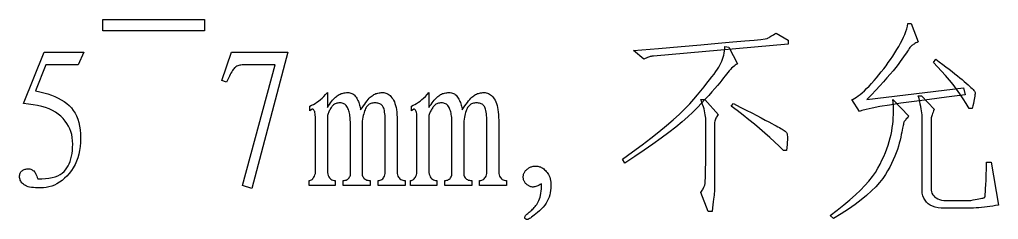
# Model space of a CAD drawing. Extents: x 0 to 420, y 0 to 297.
# Drawn here: x 83.04 to 104.74, y 59.33 to 63.76 of the extents above; entities that cross this region are included whole.
import ezdxf

# ---------------------------------------------------------------- set-up
doc = ezdxf.new("R2010")
doc.units = 0

msp = doc.modelspace()

# ---------------------------------------------------------------- linework, layer by layer
at = {"color": 7, "lineweight": 25}
for points in [[(84.889, 63.755), (87.139, 63.755), (87.139, 63.509), (84.889, 63.509)], [(103.997, 62.085), (103.581, 62.034), (103.206, 61.986), (102.871, 61.941), (102.576, 61.9), (102.322, 61.861), (102.109, 61.826), (101.936, 61.794), (101.803, 61.765), (101.711, 61.739), (101.659, 61.716), (101.483, 61.98), (101.516, 61.993), (101.551, 62.011), (101.589, 62.034), (101.629, 62.063), (101.672, 62.096), (101.717, 62.135), (101.765, 62.179), (101.815, 62.227), (101.868, 62.281), (101.923, 62.34), (101.978, 62.402), (102.033, 62.466), (102.087, 62.53), (102.14, 62.596), (102.193, 62.663), (102.244, 62.731), (102.295, 62.801), (102.344, 62.872), (102.393, 62.944), (102.441, 63.017), (102.487, 63.09), (102.529, 63.161), (102.567, 63.23), (102.601, 63.298), (102.632, 63.364), (102.659, 63.428), (102.683, 63.491), (102.703, 63.551), (102.719, 63.61), (102.731, 63.667), (102.801, 63.667), (102.96, 63.263), (102.933, 63.249), (102.908, 63.236), (102.886, 63.224), (102.865, 63.212), (102.848, 63.201), (102.832, 63.191), (102.819, 63.182), (102.808, 63.173), (102.799, 63.165), (102.793, 63.158), (102.786, 63.148), (102.775, 63.133), (102.76, 63.113), (102.742, 63.087), (102.72, 63.056), (102.695, 63.02), (102.665, 62.979), (102.632, 62.933), (102.596, 62.881), (102.555, 62.824), (102.51, 62.761), (102.458, 62.694), (102.4, 62.622), (102.336, 62.545), (102.265, 62.463), (102.188, 62.376), (102.105, 62.285), (102.015, 62.188), (101.919, 62.086), (101.817, 61.98), (103.962, 62.243)], [(100.077, 63.298), (100.077, 63.21), (97.089, 62.947), (97.074, 62.946), (97.058, 62.944), (97.04, 62.94), (97.021, 62.935), (97.001, 62.929), (96.979, 62.921), (96.956, 62.912), (96.931, 62.902), (96.905, 62.89), (96.878, 62.876), (96.649, 63.07), (97.204, 63.117), (97.701, 63.159), (98.14, 63.197), (98.522, 63.23), (98.846, 63.259), (99.113, 63.283), (99.322, 63.302), (99.473, 63.317), (99.566, 63.328), (99.602, 63.333), (99.611, 63.338), (99.622, 63.344), (99.636, 63.352), (99.653, 63.361), (99.673, 63.373), (99.695, 63.386), (99.72, 63.401), (99.748, 63.418), (99.779, 63.436), (99.813, 63.456)], [(98.064, 61.804), (97.964, 61.703), (97.851, 61.597), (97.724, 61.487), (97.583, 61.371), (97.429, 61.25), (97.262, 61.125), (97.08, 60.994), (96.886, 60.859), (96.677, 60.719), (96.456, 60.574), (96.403, 60.661), (96.628, 60.823), (96.838, 60.979), (97.033, 61.128), (97.213, 61.27), (97.379, 61.406), (97.529, 61.536), (97.665, 61.659), (97.787, 61.775), (97.893, 61.885), (97.985, 61.989), (98.066, 62.086), (98.142, 62.177), (98.212, 62.263), (98.276, 62.343), (98.334, 62.417), (98.387, 62.485), (98.434, 62.548), (98.474, 62.605), (98.509, 62.655), (98.539, 62.7), (98.564, 62.743), (98.586, 62.786), (98.606, 62.83), (98.623, 62.875), (98.638, 62.92), (98.649, 62.966), (98.659, 63.013), (98.665, 63.06), (98.669, 63.109), (98.671, 63.158), (98.758, 63.14), (98.952, 62.771), (98.927, 62.759), (98.902, 62.743), (98.876, 62.725), (98.849, 62.703), (98.822, 62.679), (98.795, 62.651), (98.767, 62.619), (98.738, 62.585), (98.709, 62.548), (98.679, 62.507), (98.646, 62.462), (98.607, 62.412), (98.561, 62.355), (98.509, 62.293), (98.451, 62.226), (98.386, 62.153), (98.315, 62.074), (98.238, 61.99), (98.154, 61.9)], [(84.221, 60.995), (84.219, 61.068), (84.211, 61.138), (84.198, 61.206), (84.179, 61.271), (84.155, 61.334), (84.126, 61.394), (84.092, 61.452), (84.053, 61.507), (84.008, 61.56), (83.958, 61.611), (83.902, 61.658), (83.84, 61.701), (83.773, 61.739), (83.699, 61.774), (83.619, 61.804), (83.534, 61.83), (83.442, 61.852), (83.345, 61.869), (83.241, 61.883), (83.132, 61.892), (83.589, 63.034), (84.467, 63.034), (84.344, 62.753), (83.624, 62.753), (83.395, 62.173), (83.491, 62.154), (83.583, 62.132), (83.669, 62.107), (83.751, 62.079), (83.828, 62.048), (83.9, 62.014), (83.968, 61.977), (84.031, 61.937), (84.089, 61.894), (84.142, 61.848), (84.191, 61.798), (84.234, 61.743), (84.272, 61.683), (84.305, 61.619), (84.333, 61.549), (84.356, 61.475), (84.374, 61.395), (84.387, 61.311), (84.395, 61.221), (84.397, 61.127), (84.395, 61.032), (84.387, 60.941), (84.374, 60.854), (84.356, 60.77), (84.333, 60.69), (84.305, 60.614), (84.272, 60.541), (84.234, 60.472), (84.191, 60.407), (84.142, 60.345), (84.091, 60.288), (84.038, 60.237), (83.984, 60.191), (83.928, 60.151), (83.872, 60.117), (83.814, 60.088), (83.755, 60.064), (83.695, 60.047), (83.634, 60.035), (83.571, 60.029), (83.51, 60.026), (83.453, 60.025), (83.4, 60.027), (83.352, 60.03), (83.307, 60.035), (83.267, 60.042), (83.231, 60.051), (83.2, 60.062), (83.172, 60.075), (83.149, 60.09), (83.129, 60.106), (83.111, 60.123), (83.095, 60.14), (83.082, 60.158), (83.07, 60.176), (83.06, 60.195), (83.053, 60.214), (83.048, 60.234), (83.045, 60.254), (83.044, 60.275), (83.044, 60.295), (83.047, 60.314), (83.052, 60.332), (83.058, 60.349), (83.066, 60.365), (83.075, 60.379), (83.087, 60.392), (83.1, 60.404), (83.115, 60.415), (83.132, 60.424), (83.149, 60.432), (83.167, 60.439), (83.184, 60.443), (83.202, 60.447), (83.219, 60.448), (83.237, 60.448), (83.255, 60.447), (83.272, 60.444), (83.29, 60.439), (83.307, 60.433), (83.325, 60.424), (83.341, 60.413), (83.357, 60.399), (83.372, 60.382), (83.386, 60.363), (83.4, 60.34), (83.413, 60.315), (83.425, 60.287), (83.437, 60.256), (83.448, 60.222), (83.536, 60.224), (83.619, 60.23), (83.695, 60.24), (83.766, 60.254), (83.83, 60.273), (83.889, 60.295), (83.941, 60.321), (83.988, 60.351), (84.029, 60.386), (84.063, 60.424), (84.093, 60.466), (84.12, 60.512), (84.144, 60.56), (84.164, 60.613), (84.182, 60.668), (84.196, 60.727), (84.207, 60.789), (84.215, 60.854), (84.22, 60.923)], [(88.036, 62.753), (88.005, 62.753), (87.976, 62.75), (87.949, 62.747), (87.923, 62.742), (87.9, 62.736), (87.878, 62.728), (87.857, 62.719), (87.839, 62.708), (87.822, 62.696), (87.807, 62.683), (87.793, 62.667), (87.778, 62.648), (87.762, 62.625), (87.745, 62.599), (87.728, 62.569), (87.71, 62.535), (87.692, 62.498), (87.672, 62.458), (87.652, 62.414), (87.632, 62.367), (87.526, 62.402), (87.737, 63.034), (88.985, 63.034), (88.194, 60.011), (87.983, 60.081), (88.704, 62.753)], [(104.216, 62.138), (104.217, 62.125), (104.217, 62.107), (104.215, 62.084), (104.211, 62.056), (104.205, 62.024), (104.199, 61.986), (104.19, 61.944), (104.18, 61.896), (104.168, 61.844), (104.155, 61.786), (104.085, 61.786), (104.02, 61.895), (103.952, 62.002), (103.881, 62.107), (103.806, 62.211), (103.729, 62.314), (103.648, 62.415), (103.564, 62.515), (103.477, 62.613), (103.387, 62.71), (103.294, 62.806), (103.346, 62.876), (103.425, 62.818), (103.501, 62.761), (103.573, 62.706), (103.642, 62.654), (103.707, 62.604), (103.768, 62.556), (103.826, 62.51), (103.881, 62.466), (103.932, 62.424), (103.979, 62.384), (104.023, 62.347), (104.062, 62.312), (104.096, 62.281), (104.127, 62.252), (104.153, 62.226), (104.174, 62.203), (104.191, 62.182), (104.204, 62.165), (104.213, 62.15)], [(89.961, 61.822), (89.949, 61.804), (89.937, 61.786), (89.926, 61.767), (89.916, 61.748), (89.906, 61.729), (89.896, 61.71), (89.887, 61.69), (89.879, 61.67), (89.871, 61.649), (89.864, 61.628), (89.864, 60.363), (89.872, 60.329), (89.882, 60.299), (89.895, 60.273), (89.909, 60.25), (89.925, 60.231), (89.944, 60.215), (89.965, 60.203), (89.988, 60.194), (90.013, 60.189), (90.04, 60.187), (90.04, 60.081), (89.46, 60.081), (89.46, 60.187), (89.477, 60.188), (89.493, 60.193), (89.509, 60.201), (89.524, 60.212), (89.539, 60.226), (89.552, 60.244), (89.565, 60.264), (89.578, 60.288), (89.589, 60.315), (89.6, 60.345), (89.6, 61.558), (89.6, 61.598), (89.597, 61.634), (89.594, 61.665), (89.589, 61.693), (89.583, 61.716), (89.575, 61.735), (89.566, 61.75), (89.555, 61.76), (89.543, 61.767), (89.53, 61.769), (89.477, 61.734), (89.477, 61.839), (89.516, 61.855), (89.555, 61.874), (89.593, 61.896), (89.632, 61.921), (89.671, 61.949), (89.709, 61.98), (89.748, 62.015), (89.787, 62.053), (89.825, 62.094), (89.864, 62.138), (89.864, 61.804), (89.888, 61.841), (89.912, 61.876), (89.935, 61.909), (89.958, 61.939), (89.98, 61.967), (90.002, 61.992), (90.023, 62.014), (90.044, 62.035), (90.064, 62.052), (90.084, 62.068), (90.103, 62.081), (90.124, 62.093), (90.145, 62.104), (90.167, 62.113), (90.189, 62.12), (90.212, 62.127), (90.236, 62.132), (90.261, 62.135), (90.286, 62.137), (90.312, 62.138), (90.338, 62.137), (90.362, 62.133), (90.386, 62.127), (90.408, 62.118), (90.429, 62.107), (90.448, 62.094), (90.467, 62.078), (90.484, 62.059), (90.5, 62.038), (90.514, 62.015), (90.528, 61.99), (90.54, 61.965), (90.552, 61.94), (90.562, 61.914), (90.571, 61.888), (90.58, 61.861), (90.587, 61.834), (90.593, 61.807), (90.598, 61.779), (90.602, 61.751), (90.633, 61.799), (90.663, 61.843), (90.692, 61.883), (90.719, 61.92), (90.745, 61.953), (90.77, 61.983), (90.794, 62.01), (90.816, 62.033), (90.837, 62.052), (90.857, 62.068), (90.877, 62.081), (90.897, 62.093), (90.918, 62.104), (90.94, 62.113), (90.963, 62.12), (90.986, 62.127), (91.01, 62.132), (91.034, 62.135), (91.06, 62.137), (91.086, 62.138), (91.112, 62.137), (91.137, 62.132), (91.162, 62.125), (91.185, 62.115), (91.209, 62.103), (91.231, 62.087), (91.253, 62.069), (91.274, 62.048), (91.294, 62.024), (91.314, 61.997), (91.332, 61.967), (91.349, 61.933), (91.363, 61.896), (91.376, 61.854), (91.387, 61.808), (91.395, 61.759), (91.402, 61.706), (91.407, 61.649), (91.41, 61.588), (91.411, 61.523), (91.411, 60.345), (91.419, 60.315), (91.429, 60.288), (91.441, 60.264), (91.456, 60.244), (91.472, 60.226), (91.491, 60.212), (91.512, 60.201), (91.535, 60.193), (91.56, 60.188), (91.587, 60.187), (91.587, 60.081), (90.989, 60.081), (90.989, 60.187), (91.013, 60.188), (91.035, 60.193), (91.055, 60.201), (91.073, 60.212), (91.09, 60.226), (91.105, 60.244), (91.118, 60.264), (91.13, 60.288), (91.139, 60.315), (91.147, 60.345), (91.147, 61.488), (91.147, 61.538), (91.145, 61.586), (91.142, 61.629), (91.139, 61.669), (91.134, 61.705), (91.128, 61.738), (91.121, 61.766), (91.113, 61.791), (91.104, 61.813), (91.094, 61.83), (91.083, 61.845), (91.07, 61.859), (91.056, 61.871), (91.041, 61.881), (91.024, 61.89), (91.006, 61.897), (90.986, 61.902), (90.965, 61.906), (90.943, 61.909), (90.919, 61.909), (90.895, 61.909), (90.872, 61.906), (90.85, 61.902), (90.83, 61.895), (90.811, 61.888), (90.793, 61.878), (90.776, 61.866), (90.761, 61.853), (90.747, 61.838), (90.734, 61.822), (90.722, 61.803), (90.71, 61.781), (90.7, 61.756), (90.689, 61.729), (90.679, 61.699), (90.67, 61.665), (90.661, 61.63), (90.652, 61.591), (90.645, 61.549), (90.637, 61.505), (90.637, 60.31), (90.645, 60.286), (90.656, 60.266), (90.668, 60.247), (90.682, 60.231), (90.699, 60.218), (90.718, 60.207), (90.738, 60.198), (90.761, 60.192), (90.786, 60.188), (90.813, 60.187), (90.813, 60.081), (90.215, 60.081), (90.215, 60.187), (90.239, 60.188), (90.261, 60.192), (90.281, 60.198), (90.3, 60.207), (90.317, 60.218), (90.332, 60.231), (90.345, 60.247), (90.356, 60.266), (90.366, 60.286), (90.374, 60.31), (90.374, 61.488), (90.373, 61.522), (90.372, 61.556), (90.369, 61.588), (90.365, 61.62), (90.361, 61.65), (90.355, 61.68), (90.348, 61.708), (90.34, 61.735), (90.331, 61.761), (90.321, 61.786), (90.31, 61.81), (90.297, 61.831), (90.283, 61.849), (90.268, 61.865), (90.251, 61.879), (90.232, 61.89), (90.213, 61.898), (90.192, 61.905), (90.169, 61.908), (90.145, 61.909), (90.121, 61.909), (90.098, 61.906), (90.077, 61.902), (90.057, 61.895), (90.038, 61.888), (90.02, 61.878), (90.003, 61.866), (89.988, 61.853), (89.974, 61.838)], [(92.211, 61.822), (92.199, 61.804), (92.187, 61.786), (92.176, 61.767), (92.166, 61.748), (92.156, 61.729), (92.146, 61.71), (92.137, 61.69), (92.129, 61.67), (92.121, 61.649), (92.114, 61.628), (92.114, 60.363), (92.122, 60.329), (92.132, 60.299), (92.145, 60.273), (92.159, 60.25), (92.175, 60.231), (92.194, 60.215), (92.215, 60.203), (92.238, 60.194), (92.263, 60.189), (92.29, 60.187), (92.29, 60.081), (91.71, 60.081), (91.71, 60.187), (91.727, 60.188), (91.743, 60.193), (91.759, 60.201), (91.774, 60.212), (91.789, 60.226), (91.802, 60.244), (91.815, 60.264), (91.828, 60.288), (91.839, 60.315), (91.85, 60.345), (91.85, 61.558), (91.85, 61.598), (91.847, 61.634), (91.844, 61.665), (91.839, 61.693), (91.833, 61.716), (91.825, 61.735), (91.816, 61.75), (91.805, 61.76), (91.793, 61.767), (91.78, 61.769), (91.727, 61.734), (91.727, 61.839), (91.766, 61.855), (91.805, 61.874), (91.843, 61.896), (91.882, 61.921), (91.921, 61.949), (91.959, 61.98), (91.998, 62.015), (92.037, 62.053), (92.075, 62.094), (92.114, 62.138), (92.114, 61.804), (92.138, 61.841), (92.162, 61.876), (92.185, 61.909), (92.208, 61.939), (92.23, 61.967), (92.252, 61.992), (92.273, 62.014), (92.294, 62.035), (92.314, 62.052), (92.334, 62.068), (92.353, 62.081), (92.374, 62.093), (92.395, 62.104), (92.417, 62.113), (92.439, 62.12), (92.462, 62.127), (92.486, 62.132), (92.511, 62.135), (92.536, 62.137), (92.562, 62.138), (92.588, 62.137), (92.612, 62.133), (92.636, 62.127), (92.658, 62.118), (92.679, 62.107), (92.698, 62.094), (92.717, 62.078), (92.734, 62.059), (92.75, 62.038), (92.764, 62.015), (92.778, 61.99), (92.79, 61.965), (92.802, 61.94), (92.812, 61.914), (92.821, 61.888), (92.83, 61.861), (92.837, 61.834), (92.843, 61.807), (92.848, 61.779), (92.852, 61.751), (92.883, 61.799), (92.913, 61.843), (92.942, 61.883), (92.969, 61.92), (92.995, 61.953), (93.02, 61.983), (93.044, 62.01), (93.066, 62.033), (93.087, 62.052), (93.107, 62.068), (93.127, 62.081), (93.147, 62.093), (93.168, 62.104), (93.19, 62.113), (93.213, 62.12), (93.236, 62.127), (93.26, 62.132), (93.284, 62.135), (93.31, 62.137), (93.336, 62.138), (93.362, 62.137), (93.387, 62.132), (93.412, 62.125), (93.435, 62.115), (93.459, 62.103), (93.481, 62.087), (93.503, 62.069), (93.524, 62.048), (93.544, 62.024), (93.564, 61.997), (93.582, 61.967), (93.599, 61.933), (93.613, 61.896), (93.626, 61.854), (93.637, 61.808), (93.645, 61.759), (93.652, 61.706), (93.657, 61.649), (93.66, 61.588), (93.661, 61.523), (93.661, 60.345), (93.669, 60.315), (93.679, 60.288), (93.691, 60.264), (93.706, 60.244), (93.722, 60.226), (93.741, 60.212), (93.762, 60.201), (93.785, 60.193), (93.81, 60.188), (93.837, 60.187), (93.837, 60.081), (93.239, 60.081), (93.239, 60.187), (93.263, 60.188), (93.285, 60.193), (93.305, 60.201), (93.323, 60.212), (93.34, 60.226), (93.355, 60.244), (93.368, 60.264), (93.38, 60.288), (93.389, 60.315), (93.397, 60.345), (93.397, 61.488), (93.397, 61.538), (93.395, 61.586), (93.392, 61.629), (93.389, 61.669), (93.384, 61.705), (93.378, 61.738), (93.371, 61.766), (93.363, 61.791), (93.354, 61.813), (93.344, 61.83), (93.333, 61.845), (93.32, 61.859), (93.306, 61.871), (93.291, 61.881), (93.274, 61.89), (93.256, 61.897), (93.236, 61.902), (93.215, 61.906), (93.193, 61.909), (93.169, 61.909), (93.145, 61.909), (93.122, 61.906), (93.1, 61.902), (93.08, 61.895), (93.061, 61.888), (93.043, 61.878), (93.026, 61.866), (93.011, 61.853), (92.997, 61.838), (92.984, 61.822), (92.972, 61.803), (92.96, 61.781), (92.949, 61.756), (92.939, 61.729), (92.929, 61.699), (92.92, 61.665), (92.911, 61.63), (92.902, 61.591), (92.895, 61.549), (92.887, 61.505), (92.887, 60.31), (92.895, 60.286), (92.906, 60.266), (92.918, 60.247), (92.932, 60.231), (92.949, 60.218), (92.968, 60.207), (92.988, 60.198), (93.011, 60.192), (93.036, 60.188), (93.063, 60.187), (93.063, 60.081), (92.465, 60.081), (92.465, 60.187), (92.489, 60.188), (92.511, 60.192), (92.531, 60.198), (92.55, 60.207), (92.567, 60.218), (92.582, 60.231), (92.595, 60.247), (92.606, 60.266), (92.616, 60.286), (92.624, 60.31), (92.624, 61.488), (92.623, 61.522), (92.622, 61.556), (92.619, 61.588), (92.615, 61.62), (92.611, 61.65), (92.605, 61.68), (92.598, 61.708), (92.59, 61.735), (92.581, 61.761), (92.571, 61.786), (92.56, 61.81), (92.547, 61.831), (92.533, 61.849), (92.518, 61.865), (92.501, 61.879), (92.482, 61.89), (92.463, 61.898), (92.442, 61.905), (92.419, 61.908), (92.395, 61.909), (92.371, 61.909), (92.348, 61.906), (92.327, 61.902), (92.307, 61.895), (92.288, 61.888), (92.27, 61.878), (92.253, 61.866), (92.238, 61.853), (92.224, 61.838)], [(104.735, 59.642), (104.672, 59.632), (104.609, 59.622), (104.547, 59.613), (104.485, 59.605), (104.423, 59.598), (104.362, 59.591), (104.301, 59.585), (104.24, 59.58), (104.18, 59.575), (104.12, 59.572), (103.469, 59.572), (103.399, 59.581), (103.334, 59.596), (103.276, 59.616), (103.225, 59.642), (103.179, 59.673), (103.14, 59.709), (103.108, 59.75), (103.081, 59.797), (103.061, 59.848), (103.048, 59.906), (103.048, 61.575), (103.047, 61.609), (103.044, 61.646), (103.04, 61.686), (103.033, 61.73), (103.026, 61.778), (103.016, 61.829), (103.004, 61.883), (102.991, 61.941), (102.976, 62.003), (102.96, 62.068), (103.03, 62.068), (103.311, 61.769), (103.298, 61.735), (103.286, 61.703), (103.275, 61.673), (103.266, 61.645), (103.258, 61.619), (103.252, 61.596), (103.247, 61.574), (103.244, 61.555), (103.242, 61.538), (103.241, 61.523), (103.241, 61.495), (103.241, 61.438), (103.241, 61.354), (103.241, 61.242), (103.241, 61.101), (103.241, 60.932), (103.241, 60.735), (103.241, 60.51), (103.241, 60.257), (103.241, 59.976), (103.25, 59.939), (103.263, 59.905), (103.281, 59.874), (103.303, 59.847), (103.329, 59.822), (103.359, 59.801), (103.393, 59.783), (103.432, 59.768), (103.475, 59.756), (103.522, 59.747), (104.12, 59.747), (104.173, 59.757), (104.222, 59.767), (104.266, 59.775), (104.304, 59.783), (104.337, 59.789), (104.366, 59.795), (104.389, 59.8), (104.407, 59.804), (104.42, 59.807), (104.427, 59.809), (104.433, 59.818), (104.438, 59.843), (104.442, 59.883), (104.447, 59.938), (104.452, 60.009), (104.456, 60.095), (104.46, 60.196), (104.464, 60.312), (104.468, 60.444), (104.471, 60.591), (104.577, 60.591)], [(98.249, 60.776), (98.249, 60.892), (98.249, 61), (98.249, 61.099), (98.249, 61.189), (98.249, 61.27), (98.249, 61.342), (98.249, 61.405), (98.249, 61.459), (98.249, 61.504), (98.249, 61.54), (98.248, 61.573), (98.244, 61.609), (98.239, 61.646), (98.232, 61.687), (98.222, 61.729), (98.211, 61.774), (98.197, 61.822), (98.181, 61.872), (98.163, 61.925), (98.143, 61.98), (98.231, 61.98), (98.53, 61.646), (98.513, 61.628), (98.498, 61.609), (98.485, 61.589), (98.474, 61.568), (98.464, 61.547), (98.456, 61.525), (98.45, 61.501), (98.446, 61.477), (98.443, 61.452), (98.442, 61.426), (98.442, 61.395), (98.442, 61.354), (98.442, 61.303), (98.442, 61.242), (98.442, 61.171), (98.442, 61.091), (98.442, 61), (98.442, 60.9), (98.442, 60.79), (98.442, 60.67), (98.442, 60.551), (98.442, 60.443), (98.442, 60.346), (98.442, 60.26), (98.442, 60.185), (98.442, 60.121), (98.442, 60.068), (98.442, 60.026), (98.442, 59.995), (98.442, 59.976), (98.442, 59.958), (98.44, 59.934), (98.437, 59.904), (98.434, 59.866), (98.429, 59.822), (98.423, 59.771), (98.416, 59.714), (98.408, 59.65), (98.399, 59.579), (98.389, 59.501), (98.301, 59.501), (98.143, 59.923), (98.157, 59.944), (98.169, 59.964), (98.181, 59.983), (98.191, 60.002), (98.2, 60.02), (98.209, 60.037), (98.216, 60.054), (98.222, 60.069), (98.227, 60.085), (98.231, 60.099), (98.234, 60.118), (98.237, 60.149), (98.24, 60.189), (98.242, 60.241), (98.244, 60.303), (98.246, 60.376), (98.247, 60.46), (98.248, 60.555), (98.249, 60.66)], [(100.042, 61.25), (100.048, 61.238), (100.053, 61.22), (100.056, 61.196), (100.059, 61.166), (100.059, 61.129), (100.059, 61.087), (100.056, 61.038), (100.053, 60.983), (100.048, 60.922), (100.042, 60.855), (99.971, 60.855), (99.874, 60.95), (99.773, 61.046), (99.668, 61.143), (99.558, 61.24), (99.444, 61.338), (99.326, 61.437), (99.204, 61.536), (99.077, 61.637), (98.946, 61.738), (98.811, 61.839), (98.864, 61.892), (99.009, 61.817), (99.144, 61.748), (99.267, 61.685), (99.379, 61.628), (99.479, 61.575), (99.568, 61.529), (99.646, 61.488), (99.713, 61.453), (99.769, 61.424), (99.813, 61.4), (99.85, 61.379), (99.884, 61.36), (99.915, 61.342), (99.943, 61.325), (99.967, 61.31), (99.988, 61.295), (100.006, 61.282), (100.021, 61.27), (100.033, 61.26)], [(101.079, 59.343), (101.008, 59.413), (101.165, 59.531), (101.309, 59.646), (101.443, 59.759), (101.565, 59.868), (101.676, 59.974), (101.776, 60.077), (101.865, 60.177), (101.942, 60.274), (102.008, 60.368), (102.063, 60.459), (102.111, 60.548), (102.154, 60.636), (102.194, 60.722), (102.23, 60.807), (102.263, 60.89), (102.292, 60.972), (102.317, 61.052), (102.339, 61.131), (102.357, 61.209), (102.371, 61.285), (102.382, 61.36), (102.392, 61.434), (102.399, 61.507), (102.405, 61.578), (102.408, 61.648), (102.41, 61.717), (102.41, 61.784), (102.407, 61.851), (102.403, 61.916), (102.397, 61.98), (102.749, 61.611), (102.729, 61.59), (102.71, 61.571), (102.694, 61.553), (102.68, 61.536), (102.667, 61.521), (102.657, 61.506), (102.648, 61.493), (102.642, 61.481), (102.637, 61.471), (102.634, 61.461), (102.632, 61.45), (102.628, 61.432), (102.624, 61.409), (102.618, 61.38), (102.61, 61.345), (102.602, 61.304), (102.592, 61.258), (102.581, 61.205), (102.569, 61.147), (102.555, 61.083), (102.539, 61.016), (102.52, 60.946), (102.497, 60.874), (102.47, 60.801), (102.439, 60.725), (102.405, 60.648), (102.366, 60.568), (102.325, 60.487), (102.279, 60.404), (102.23, 60.319), (102.173, 60.231), (102.103, 60.142), (102.019, 60.05), (101.924, 59.956), (101.815, 59.859), (101.693, 59.761), (101.559, 59.66), (101.412, 59.556), (101.252, 59.451)], [(94.61, 60.117), (94.583, 60.1), (94.556, 60.086), (94.531, 60.073), (94.507, 60.063), (94.485, 60.055), (94.463, 60.049), (94.443, 60.045), (94.424, 60.043), (94.407, 60.044), (94.39, 60.046), (94.375, 60.05), (94.36, 60.055), (94.345, 60.061), (94.331, 60.067), (94.318, 60.075), (94.305, 60.083), (94.292, 60.092), (94.281, 60.102), (94.269, 60.113), (94.258, 60.125), (94.248, 60.138), (94.239, 60.151), (94.232, 60.164), (94.225, 60.177), (94.219, 60.191), (94.214, 60.205), (94.21, 60.22), (94.208, 60.235), (94.206, 60.25), (94.206, 60.266), (94.206, 60.282), (94.208, 60.297), (94.21, 60.312), (94.214, 60.326), (94.219, 60.341), (94.225, 60.355), (94.232, 60.368), (94.239, 60.381), (94.248, 60.394), (94.258, 60.407), (94.269, 60.418), (94.281, 60.43), (94.292, 60.44), (94.305, 60.45), (94.318, 60.459), (94.331, 60.468), (94.345, 60.475), (94.36, 60.482), (94.375, 60.489), (94.39, 60.494), (94.406, 60.499), (94.423, 60.503), (94.439, 60.506), (94.456, 60.507), (94.474, 60.508), (94.492, 60.507), (94.51, 60.506), (94.528, 60.503), (94.547, 60.499), (94.566, 60.494), (94.585, 60.488), (94.604, 60.48), (94.623, 60.47), (94.642, 60.458), (94.661, 60.444), (94.679, 60.428), (94.697, 60.41), (94.715, 60.39), (94.733, 60.369), (94.751, 60.345), (94.767, 60.319), (94.781, 60.291), (94.793, 60.259), (94.803, 60.225), (94.81, 60.189), (94.815, 60.15), (94.818, 60.108), (94.818, 60.064), (94.816, 60.017), (94.812, 59.967), (94.805, 59.917), (94.794, 59.868), (94.779, 59.82), (94.76, 59.773), (94.737, 59.728), (94.711, 59.683), (94.681, 59.64), (94.646, 59.599), (94.608, 59.558), (94.566, 59.519), (94.524, 59.482), (94.485, 59.449), (94.449, 59.42), (94.417, 59.395), (94.388, 59.374), (94.363, 59.356), (94.34, 59.343), (94.321, 59.333), (94.306, 59.327), (94.294, 59.325), (94.284, 59.326), (94.275, 59.327), (94.267, 59.329), (94.26, 59.333), (94.254, 59.336), (94.249, 59.341), (94.246, 59.347), (94.243, 59.354), (94.241, 59.361), (94.241, 59.369), (94.242, 59.378), (94.245, 59.388), (94.25, 59.398), (94.256, 59.409), (94.265, 59.42), (94.276, 59.432), (94.288, 59.444), (94.303, 59.457), (94.319, 59.47), (94.338, 59.484), (94.357, 59.498), (94.376, 59.514), (94.395, 59.531), (94.413, 59.55), (94.432, 59.569), (94.45, 59.59), (94.469, 59.612), (94.487, 59.636), (94.504, 59.66), (94.522, 59.686), (94.539, 59.714), (94.554, 59.745), (94.567, 59.78), (94.578, 59.818), (94.588, 59.859), (94.596, 59.904), (94.602, 59.952), (94.607, 60.004), (94.609, 60.058)]]:
    msp.add_lwpolyline(points, close=True, dxfattribs=at)

doc.saveas('drawing.dxf')
